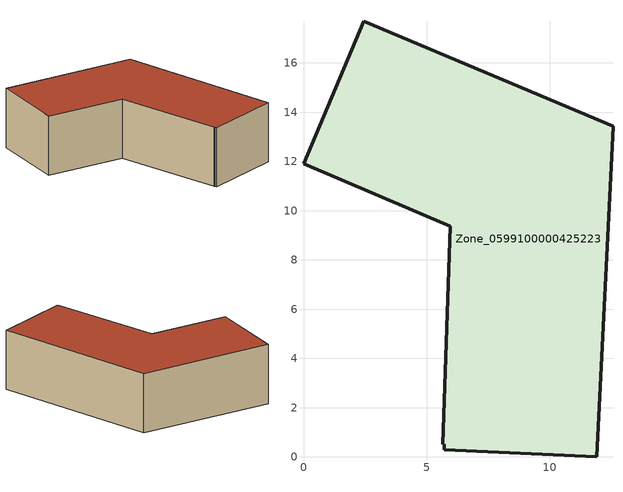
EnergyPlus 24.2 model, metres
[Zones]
Zone_0599100000425223
 floor ground (C_G): 2.46,17.7 12.57,13.43 11.91,0 5.71,0.29 5.72,0.51 5.66,0.51 5.96,9.36 0,11.9 z0
 wall outside (C_F): 12.57,13.43 2.46,17.7 0,11.9 5.96,9.36 5.66,0.51 5.72,0.51 5.71,0.29 11.91,0 12.57,13.43 z0:4.87
 roof outside (C_R): 5.66,0.51 5.72,0.51 5.71,0.29 11.91,0 12.57,13.43 2.46,17.7 0,11.9 5.96,9.36 z4.87
[BUILDING]
Pand.0599100000425223: North Axis=0; Terrain=City; Loads Convergence Tolerance Value=0.04; Temperature Convergence Tolerance Value=0.4; Solar Distribution=FullExterior; Maximum Number of Warmup Days=25; Minimum Number of Warmup Days=1
[Site:Location]
Rotterdam.The.Hague.AP_ZH_NLD Design_Conditions: Latitude=51.96; Longitude=4.45; Time Zone=1; Elevation=-4.5
[SITE:GROUNDTEMPERATURE:BUILDINGSURFACE]
18, 18, 18, 18, 18, 18, 18, 18, 18, 18, 18, 18
[MATERIAL] Thermal Absorptance=0.9; Solar Absorptance=0.7; Visible Absorptance=0.7
Name | Roughness | Thickness | Conductivity | Density | Specific Heat
G.TC.2006-2014 | MediumSmooth | 0.15 | 0.06 | 540 | 1210
F.TC.2006-2014 | Rough | 0.3 | 0.12 | 1920 | 840
R.TC.2006-2014 | MediumRough | 0.2 | 0.08 | 1500 | 1000
[CONSTRUCTION]
C_G: G.TC.2006-2014
C_F: F.TC.2006-2014
C_R: R.TC.2006-2014
[ZONE]
Zone_0599100000425223: Type=1; Multiplier=1; Ceiling Height=Autocalculate; Volume=Autocalculate; Floor Area=autocalculate; Part of Total Floor Area=Yes
[ZONEINFILTRATION:DESIGNFLOWRATE]
Infil_Zone_0599100000425223: Zone or ZoneList or Space or SpaceList=Zone_0599100000425223; Schedule=AlwaysOn; Design Flow Rate Calculation Method=Flow/Area; Flow Rate per Floor Area=0.0015; Constant Term Coefficient=1; Temperature Term Coefficient=0; Velocity Term Coefficient=0; Velocity Squared Term Coefficient=0
[HVACTEMPLATE:ZONE:IDEALLOADSAIRSYSTEM]
Zone_0599100000425223: Maximum Heating Supply Air Temperature=50; Minimum Cooling Supply Air Temperature=13; Maximum Heating Supply Air Humidity Ratio=0.0156; Minimum Cooling Supply Air Humidity Ratio=0.0077; Heating Limit=NoLimit; Cooling Limit=NoLimit; Dehumidification Control Type=ConstantSensibleHeatRatio; Cooling Sensible Heat Ratio=0.7; Dehumidification Setpoint=60; Humidification Control Type=None; Humidification Setpoint=30; Outdoor Air Method=None; Outdoor Air Flow Rate per Person=0.00944; Outdoor Air Flow Rate per Zone Floor Area=0; Outdoor Air Flow Rate per Zone=0; Demand Controlled Ventilation Type=None; Outdoor Air Economizer Type=NoEconomizer; Heat Recovery Type=None; Sensible Heat Recovery Effectiveness=0.7; Latent Heat Recovery Effectiveness=0.65
[ZONECONTROL:THERMOSTAT]
ThermostatControl_Zone_0599100000425223: Zone or ZoneList=Zone_0599100000425223; Control Type Schedule=DualSetpointControlType; Control 1=Thermostat_Zone_0599100000425223; Temperature Difference Between Cutout And Setpoint=0
[THERMOSTATSETPOINT:DUALSETPOINT]
Thermostat_Zone_0599100000425223: Heating Setpoint Temperature Schedule=HeatingSetpoint_Zone_0599100000425223; Cooling Setpoint Temperature Schedule=CoolingSetpoint_Zone_0599100000425223
[SCHEDULE:COMPACT]
HeatingSetpoint_Zone_0599100000425223: Through: 12/31, For: AllDays, Until: 24:00, 21
CoolingSetpoint_Zone_0599100000425223: Through: 12/31, For: AllDays, Until: 24:00, 24
DualSetpointControlType: Through: 12/31, For: AllDays, Until: 24:00, 4
AlwaysOn: Through: 12/31, For: AllDays, Until: 24:00, 1
